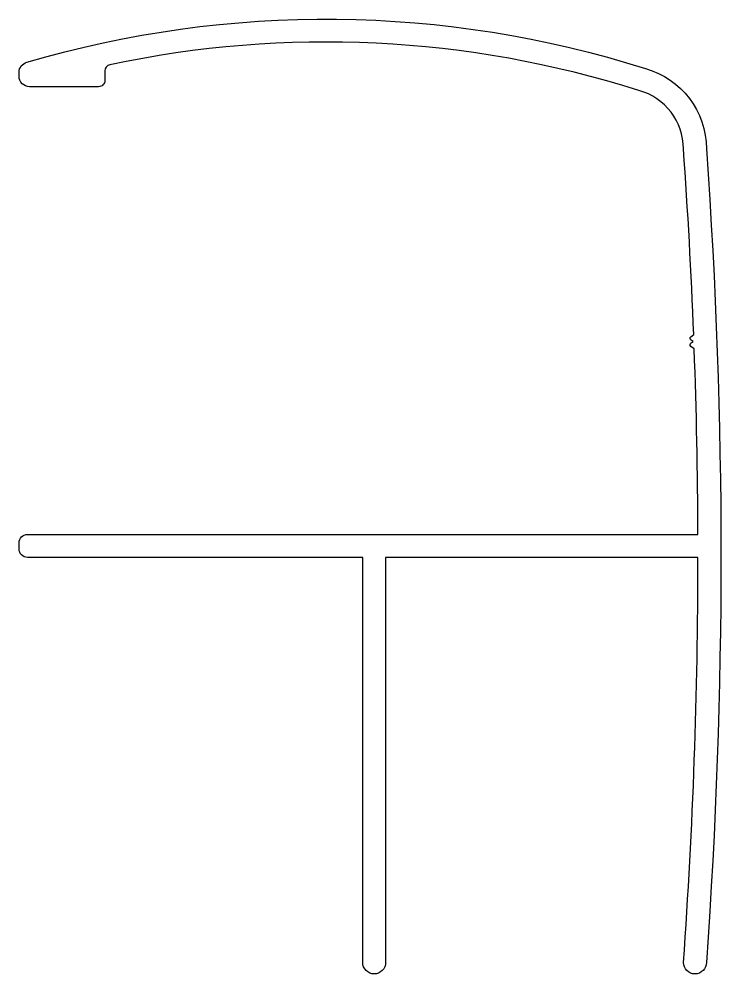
# Model space of a CAD drawing. Extents: x 696.7 to 730.4, y -44.6 to 1.3.
import ezdxf

# ---------------------------------------------------------------- set-up
doc = ezdxf.new("R2010")
doc.units = 0
doc.header["$LTSCALE"] = 15
doc.layers.get('0').update_dxf_attribs({"linetype": 'CONTINUOUS'})

msp = doc.modelspace()

# ---------------------------------------------------------------- linework, layer by layer
msp.add_lwpolyline([(729.108, -13.869, 0.008169), (728.615, -4.945, 0.338172), (726.478, -2.147, 0.130253), (701.069, -0.913, 0.353815), (700.831, -1.206), (700.831, -1.664, -0.414214), (700.531, -1.964), (697.215, -1.964, -0.414214), (696.715, -1.464), (696.715, -1.273, -0.339945), (697.086, -0.79, -0.149596), (726.792, -1.092, -0.336477), (729.715, -4.945, -0.035751), (729.715, -44.014, -1), (728.615, -44.014, 0.017793), (729.313, -24.564), (714.315, -24.564), (714.315, -44.014, -1), (713.215, -44.014), (713.215, -24.564), (697.115, -24.564, -0.414214), (696.715, -24.164), (696.715, -23.864, -0.414214), (697.115, -23.464), (729.312, -23.464, 0.008149), (729.133, -14.55), (728.973, -14.43, -0.524993), (728.98, -14.265), (729.083, -14.2), (728.98, -14.134, -0.524993), (728.973, -13.97)], format="xyb", close=True)

doc.saveas('drawing.dxf')
